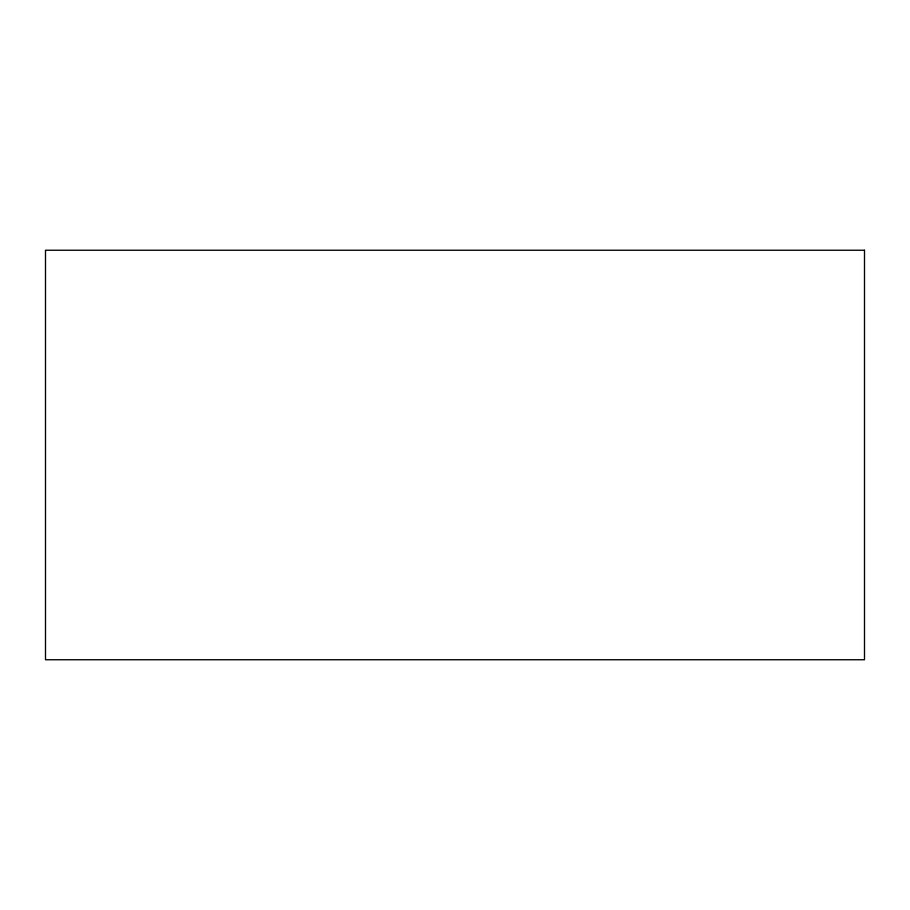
<?xml version="1.0" encoding="UTF-8"?>
<svg xmlns="http://www.w3.org/2000/svg" width="910" height="910" viewBox="0 0 910 910"><rect width="100%" height="100%" fill="white"/><g stroke="black" fill="none" stroke-linecap="round" stroke-linejoin="round"><path stroke-width="1.36" d="M864.5 250.25L45.5 250.25L45.5 659.75L864.5 659.75L864.5 250.25"/></g></svg>
